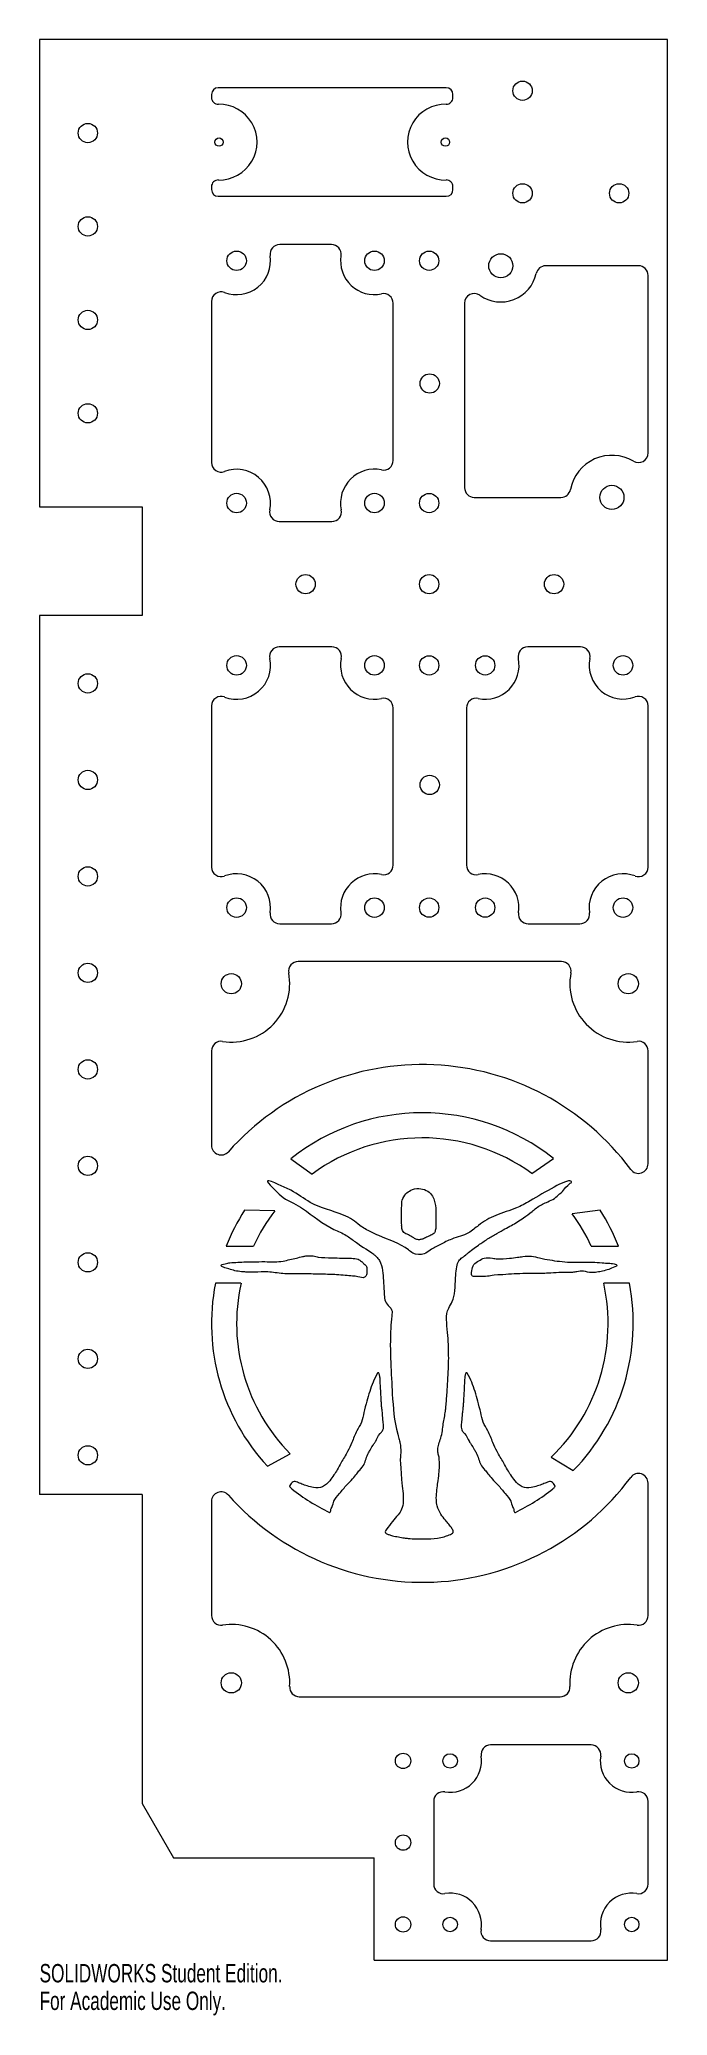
# Model space of a CAD drawing. Header units: inches. Extents: x -14.8 to -8.2, y -16.3 to 4.2.
import ezdxf

# ---------------------------------------------------------------- set-up
doc = ezdxf.new("R2010")
doc.units = ezdxf.units.IN
doc.header["$MEASUREMENT"] = 0
doc.styles.add('SLDTEXTSTYLE0', font='TXT', dxfattribs={"width": 0.7})

msp = doc.modelspace()

# ---------------------------------------------------------------- linework, layer by layer
at = {"color": 7, "linetype": 'Continuous', "lineweight": 15}
for p, q in [((-14.75, 4.175), (-14.75, -0.668)), ((-8.25, 4.175), (-14.75, 4.175)), ((-8.25, -15.73), (-8.25, 4.175)), ((-12.97, 3.605), (-12.97, 3.575)), ((-10.54, 3.675), (-12.9, 3.675)), ((-10.47, 3.575), (-10.47, 3.605)), ((-12.97, 2.65), (-12.97, 2.62)), ((-12.9, 2.55), (-10.54, 2.55)), ((-10.47, 2.62), (-10.47, 2.65)), ((-11.728, 2.05), (-12.264, 2.05)), ((-8.55, 1.83), (-9.511, 1.83)), ((-8.45, -0.11), (-8.45, 1.73)), ((-12.97, 1.461), (-12.97, -0.208)), ((-11.09, -0.188), (-11.09, 1.442)), ((-10.35, 1.443), (-10.35, -0.47)), ((-10.25, -0.57), (-9.352, -0.57)), ((-14.75, -0.668), (-13.688, -0.668)), ((-13.688, -0.668), (-13.688, -1.793)), ((-12.269, -0.82), (-11.724, -0.82)), ((-14.75, -1.793), (-14.75, -10.903)), ((-13.688, -1.793), (-14.75, -1.793)), ((-11.724, -2.12), (-12.269, -2.12)), ((-9.151, -2.12), (-9.696, -2.12)), ((-12.97, -2.732), (-12.97, -4.401)), ((-11.09, -4.382), (-11.09, -2.752)), ((-10.33, -2.752), (-10.33, -4.382)), ((-8.45, -4.401), (-8.45, -2.732)), ((-12.264, -4.99), (-11.728, -4.99)), ((-9.692, -4.99), (-9.156, -4.99)), ((-9.348, -5.38), (-12.072, -5.38)), ((-12.97, -6.307), (-12.97, -7.285)), ((-8.45, -7.476), (-8.45, -6.307)), ((-12.148, -7.424), (-11.929, -7.583)), ((-9.653, -7.578), (-9.43, -7.422)), ((-12.315, -7.964), (-12.628, -7.957)), ((-8.947, -7.957), (-9.236, -7.994)), ((-12.818, -8.33), (-12.535, -8.33)), ((-9.039, -8.33), (-8.757, -8.33)), ((-12.665, -8.715), (-12.93, -8.715)), ((-8.644, -8.715), (-8.91, -8.715)), ((-12.391, -10.611), (-12.155, -10.483)), ((-9.454, -10.517), (-9.225, -10.656)), ((-8.45, -12.159), (-8.45, -10.786)), ((-13.688, -10.903), (-14.75, -10.903)), ((-13.688, -10.903), (-13.688, -14.106)), ((-12.97, -10.976), (-12.97, -12.159)), ((-12.061, -13), (-9.359, -13)), ((-9.04, -13.5), (-10.08, -13.5)), ((-13.688, -14.106), (-13.363, -14.668)), ((-10.67, -14.084), (-10.67, -14.941)), ((-8.45, -14.941), (-8.45, -14.084)), ((-13.363, -14.668), (-11.287, -14.668)), ((-11.287, -15.73), (-11.287, -14.668)), ((-10.081, -15.53), (-9.039, -15.53)), ((-11.287, -15.73), (-8.25, -15.73))]:
    msp.add_line(p, q, dxfattribs=at)
for centre, radius in [((-9.75, 3.644), 0.1), ((-14.25, 3.206), 0.1), ((-12.892, 3.112), 0.043), ((-10.548, 3.112), 0.043), ((-9.75, 2.581), 0.1), ((-8.75, 2.581), 0.1), ((-14.25, 2.238), 0.1), ((-12.71, 1.882), 0.101), ((-11.283, 1.882), 0.101), ((-10.717, 1.882), 0.1), ((-9.975, 1.83), 0.125), ((-14.25, 1.269), 0.1), ((-10.711, 0.61), 0.1), ((-14.25, 0.301), 0.1), ((-12.71, -0.629), 0.101), ((-11.283, -0.629), 0.101), ((-10.717, -0.629), 0.1), ((-8.825, -0.57), 0.125), ((-11.996, -1.47), 0.1), ((-10.717, -1.47), 0.1), ((-9.424, -1.47), 0.1), ((-12.71, -2.311), 0.101), ((-11.283, -2.311), 0.101), ((-10.717, -2.311), 0.1), ((-10.137, -2.311), 0.1), ((-8.71, -2.311), 0.101), ((-14.25, -2.498), 0.1), ((-14.25, -3.498), 0.1), ((-10.711, -3.55), 0.1), ((-14.25, -4.498), 0.1), ((-12.71, -4.822), 0.101), ((-11.283, -4.822), 0.101), ((-10.717, -4.822), 0.1), ((-10.137, -4.822), 0.1), ((-8.71, -4.822), 0.101), ((-14.25, -5.498), 0.1), ((-12.765, -5.61), 0.105), ((-8.655, -5.61), 0.105), ((-14.25, -6.498), 0.1), ((-14.25, -7.498), 0.1), ((-14.25, -8.498), 0.1), ((-14.25, -9.498), 0.1), ((-14.25, -10.498), 0.1), ((-12.765, -12.856), 0.105), ((-8.655, -12.856), 0.105), ((-10.987, -13.665), 0.0795), ((-10.5, -13.665), 0.075), ((-8.62, -13.665), 0.075), ((-10.987, -14.512), 0.0795), ((-10.987, -15.36), 0.0795), ((-10.5, -15.36), 0.075), ((-8.62, -15.36), 0.075)]:
    msp.add_circle(centre, radius, dxfattribs=at)
for centre, radius, start, end in [((-12.9, 3.605), 0.07, 90, 180), ((-12.9, 3.575), 0.07, 180, 270.9876), ((-12.892, 3.112), 0.393, 269.0124, 90.9876), ((-10.548, 3.112), 0.393, 89.0075, 270.9925), ((-10.54, 3.575), 0.07, 269.0075, 360), ((-10.54, 3.605), 0.07, 0, 90), ((-12.9, 2.65), 0.07, 89.0124, 180), ((-10.54, 2.65), 0.07, 0, 90.9925), ((-12.9, 2.62), 0.07, 180, 270), ((-10.54, 2.62), 0.07, 270, 0), ((-12.264, 1.95), 0.1, 90, 188.6273), ((-11.728, 1.95), 0.1, 351.3727, 90), ((-12.71, 1.882), 0.351, 249.1743, 8.6273), ((-11.283, 1.882), 0.351, 171.3727, 281.9097), ((-9.975, 1.83), 0.375, 234.6235, 347.8468), ((-9.511, 1.73), 0.1, 90, 167.8468), ((-8.55, 1.73), 0.1, 0, 90), ((-12.87, 1.461), 0.1, 69.1743, 180), ((-11.19, 1.442), 0.1, 0, 101.9097), ((-10.25, 1.443), 0.1, 54.6235, 180), ((-11.19, -0.188), 0.1, 258.0903, 0), ((-8.825, -0.57), 0.436, 59.1346, 169.2483), ((-8.55, -0.11), 0.1, 239.1346, 0), ((-12.87, -0.208), 0.1, 180, 290.8257), ((-12.71, -0.629), 0.35, 348.344, 110.8257), ((-11.283, -0.629), 0.351, 78.0903, 191.656), ((-10.25, -0.47), 0.1, 180, 270), ((-9.352, -0.47), 0.1, 270, 349.2483), ((-12.269, -0.72), 0.1, 168.344, 270), ((-11.724, -0.72), 0.1, 270, 11.656), ((-12.71, -2.311), 0.351, 249.1743, 11.656), ((-12.269, -2.22), 0.1, 90, 191.656), ((-11.724, -2.22), 0.1, 348.344, 90), ((-11.283, -2.311), 0.351, 168.344, 281.9097), ((-10.137, -2.311), 0.351, 258.0903, 11.656), ((-9.696, -2.22), 0.1, 90, 191.656), ((-9.151, -2.22), 0.1, 348.344, 90), ((-8.71, -2.311), 0.35, 168.344, 290.8257), ((-12.87, -2.732), 0.1, 69.1743, 180), ((-11.19, -2.752), 0.1, 0, 101.9097), ((-10.23, -2.752), 0.1, 78.0903, 180), ((-8.55, -2.732), 0.1, 0, 110.8257), ((-12.87, -4.401), 0.1, 180, 290.8257), ((-12.71, -4.822), 0.351, 351.3727, 110.8257), ((-11.283, -4.822), 0.351, 78.0903, 188.6273), ((-11.19, -4.382), 0.1, 258.0903, 0), ((-10.23, -4.382), 0.1, 180, 281.9097), ((-10.137, -4.822), 0.35, 351.3727, 101.9097), ((-8.71, -4.822), 0.351, 69.1743, 188.6273), ((-8.55, -4.401), 0.1, 249.1743, 0), ((-12.264, -4.89), 0.1, 171.3727, 270), ((-11.728, -4.89), 0.1, 270, 8.6273), ((-9.692, -4.89), 0.1, 171.3727, 270), ((-9.156, -4.89), 0.1, 270, 8.6273), ((-12.765, -5.61), 0.605, 261.4281, 10.6505), ((-12.072, -5.48), 0.1, 90, 190.6505), ((-9.348, -5.48), 0.1, 349.3495, 90), ((-8.655, -5.61), 0.605, 169.3495, 278.5587), ((-12.87, -6.307), 0.1, 81.4281, 180), ((-8.55, -6.307), 0.1, 0, 98.5587), ((-10.787, -9.131), 2.683, 36.4899, 138.4564), ((-10.787, -9.131), 2.183, 51.5467, 128.5517), ((-12.87, -7.285), 0.1, 180, 318.4564), ((-10.787, -9.131), 1.923, 53.8455, 126.4133), ((-8.55, -7.476), 0.1, 216.4899, 0), ((-10.787, -9.131), 2.183, 147.4761, 158.4617), ((-10.787, -9.131), 1.923, 142.6275, 155.3723), ((-10.787, -9.131), 2.183, 21.5383, 32.5239), ((-10.787, -9.131), 1.923, 24.6277, 36.2503), ((-10.787, -9.131), 2.183, 169.0147, 222.7027), ((-10.787, -9.131), 1.923, 167.5081, 224.6652), ((-10.787, -9.131), 1.923, 313.8841, 12.4919), ((-10.787, -9.131), 2.183, 315.6922, 10.9853), ((-10.787, -9.131), 2.683, 221.5436, 323.5101), ((-12.068, -10.754), 0.115, 216.9506, 231.7227), ((-10.787, -9.131), 2.183, 231.7227, 243.8376), ((-10.787, -9.131), 2.183, 296.1624, 308.2773), ((-9.506, -10.754), 0.115, 308.2773, 323.0494), ((-8.55, -10.786), 0.1, 0, 143.5101), ((-12.87, -10.976), 0.1, 41.5436, 180), ((-12.87, -12.159), 0.1, 180, 278.5719), ((-12.765, -12.856), 0.605, 356.4228, 98.5719), ((-8.655, -12.856), 0.605, 81.4413, 183.5772), ((-8.55, -12.159), 0.1, 261.4413, 0), ((-12.061, -12.9), 0.1, 176.4228, 270), ((-9.359, -12.9), 0.1, 270, 3.5772), ((-10.08, -13.6), 0.1, 90, 188.7974), ((-9.04, -13.6), 0.1, 351.2026, 90), ((-10.5, -13.665), 0.325, 260.5199, 8.7974), ((-8.62, -13.665), 0.325, 171.2026, 279.4801), ((-10.57, -14.084), 0.1, 80.5199, 180), ((-8.55, -14.084), 0.1, 360, 99.4801), ((-10.57, -14.941), 0.1, 180, 279.4801), ((-8.55, -14.941), 0.1, 260.5199, 0), ((-10.5, -15.36), 0.325, 350.5199, 99.4801), ((-8.62, -15.36), 0.325, 80.5199, 189.4801), ((-10.081, -15.43), 0.1, 170.5199, 270), ((-9.039, -15.43), 0.1, 270, 9.4801)]:
    msp.add_arc(centre, radius, start, end, dxfattribs=at)
for points, knots in [([(-9.25, -7.655), (-9.298, -7.635), (-9.608, -7.827), (-9.826, -7.948), (-10.026, -8), (-10.188, -8.094), (-10.318, -8.214), (-10.469, -8.243), (-10.597, -8.312), (-10.694, -8.36), (-10.776, -8.425), (-10.873, -8.419), (-11.002, -8.305), (-11.163, -8.256), (-11.334, -8.178), (-11.427, -8.127), (-11.51, -8.05), (-11.683, -7.97), (-11.92, -7.917), (-12.112, -7.76), (-12.254, -7.704), (-12.324, -7.671), (-12.4, -7.641), (-12.393, -7.666), (-12.361, -7.699)], [0, 0, 0, 0, 0.124632, 0.170135, 0.234908, 0.292996, 0.329388, 0.382352, 0.419198, 0.452996, 0.474231, 0.506942, 0.523712, 0.620056, 0.645357, 0.683507, 0.710086, 0.740438, 0.844546, 0.911422, 0.949931, 0.968871, 0.984953, 1, 1, 1, 1]), ([(-12.361, -7.699), (-12.323, -7.739), (-12.241, -7.832), (-12.115, -7.885), (-11.946, -7.989), (-11.783, -8.135), (-11.607, -8.195), (-11.539, -8.244), (-11.506, -8.266), (-11.357, -8.375), (-11.343, -8.369), (-11.26, -8.44), (-11.218, -8.492), (-11.197, -8.582), (-11.19, -8.69), (-11.182, -8.805), (-11.18, -8.923), (-11.094, -8.981), (-11.107, -9.078), (-11.122, -9.248), (-11.117, -9.526), (-11.095, -9.928), (-11.079, -10.152), (-11.023, -10.351), (-11.015, -10.382), (-11.007, -10.465), (-11.023, -10.526), (-11.009, -10.681), (-10.987, -10.895)], [0, 0, 0, 0, 0.023303, 0.033772, 0.045583, 0.088422, 0.104095, 0.106863, 0.115077, 0.122568, 0.174278, 0.182086, 0.194178, 0.218129, 0.24101, 0.265962, 0.296163, 0.312342, 0.32645, 0.354964, 0.433248, 0.504608, 0.61185, 0.626305, 0.64916, 0.699367, 0.736686, 1, 1, 1, 1]), ([(-10.995, -7.853), (-11, -7.873), (-11.002, -7.916), (-11.001, -7.972), (-11.002, -8.02), (-11.002, -8.062), (-11.001, -8.104), (-11.002, -8.149), (-10.981, -8.194), (-10.93, -8.212), (-10.889, -8.236), (-10.855, -8.26), (-10.819, -8.266), (-10.781, -8.257), (-10.742, -8.238), (-10.702, -8.218), (-10.665, -8.201), (-10.653, -8.17), (-10.648, -8.15), (-10.648, -8.11), (-10.648, -8.06), (-10.648, -8.004), (-10.648, -7.936), (-10.654, -7.869), (-10.689, -7.792), (-10.747, -7.746), (-10.826, -7.727), (-10.903, -7.743), (-10.963, -7.789), (-10.988, -7.829), (-10.995, -7.853)], [0, 0, 0, 0, 0.041823, 0.086217, 0.115813, 0.138965, 0.173525, 0.200162, 0.230996, 0.267064, 0.304713, 0.329022, 0.353411, 0.375803, 0.406942, 0.441327, 0.470765, 0.482248, 0.509383, 0.511706, 0.56468, 0.611259, 0.626294, 0.703808, 0.74633, 0.795356, 0.848762, 0.907099, 0.949683, 1, 1, 1, 1]), ([(-10.629, -10.796), (-10.617, -10.705), (-10.608, -10.638), (-10.61, -10.562), (-10.615, -10.507), (-10.628, -10.469), (-10.63, -10.429), (-10.618, -10.378), (-10.593, -10.317), (-10.579, -10.245), (-10.57, -10.151), (-10.55, -10.069), (-10.54, -9.959), (-10.532, -9.863), (-10.518, -9.639), (-10.512, -9.476), (-10.522, -9.223), (-10.553, -9.012), (-10.448, -8.878), (-10.45, -8.679), (-10.425, -8.469), (-10.372, -8.45), (-10.289, -8.378), (-10.219, -8.329), (-10.115, -8.255), (-10.02, -8.202), (-9.928, -8.149), (-9.854, -8.11), (-9.747, -8.046), (-9.648, -7.969), (-9.581, -7.912), (-9.503, -7.876), (-9.423, -7.843), (-9.373, -7.792), (-9.325, -7.758), (-9.296, -7.704), (-9.232, -7.663), (-9.25, -7.655)], [0, 0, 0, 0, 0.044466, 0.066109, 0.076268, 0.087404, 0.095699, 0.110147, 0.127925, 0.148348, 0.167381, 0.202672, 0.215243, 0.254103, 0.289424, 0.355435, 0.418343, 0.485161, 0.506407, 0.561451, 0.601654, 0.642291, 0.646779, 0.686934, 0.715822, 0.743687, 0.767692, 0.791392, 0.830639, 0.85944, 0.891161, 0.903873, 0.918441, 0.938556, 0.968071, 0.993725, 1, 1, 1, 1]), ([(-11.361, -8.583), (-11.361, -8.569), (-11.359, -8.54), (-11.392, -8.513), (-11.418, -8.486), (-11.46, -8.458), (-11.531, -8.455), (-11.621, -8.455), (-11.735, -8.448), (-11.837, -8.452), (-11.924, -8.428), (-11.98, -8.429), (-12.038, -8.439), (-12.092, -8.456), (-12.16, -8.469), (-12.234, -8.488), (-12.321, -8.495), (-12.425, -8.489), (-12.524, -8.493), (-12.618, -8.492), (-12.696, -8.498), (-12.773, -8.499), (-12.821, -8.51), (-12.889, -8.526), (-12.834, -8.558), (-12.79, -8.564), (-12.726, -8.588), (-12.667, -8.594), (-12.6, -8.6), (-12.509, -8.601), (-12.407, -8.592), (-12.309, -8.606), (-12.206, -8.618), (-12.074, -8.619), (-11.913, -8.618), (-11.78, -8.622), (-11.669, -8.626), (-11.59, -8.633), (-11.516, -8.641), (-11.451, -8.643), (-11.391, -8.67), (-11.36, -8.624), (-11.361, -8.599), (-11.361, -8.583)], [0, 0, 0, 0, 0.013403, 0.025528, 0.037023, 0.049538, 0.07199, 0.102054, 0.13616, 0.180182, 0.196918, 0.221297, 0.232101, 0.253104, 0.275086, 0.297672, 0.324969, 0.357444, 0.396139, 0.419083, 0.445394, 0.471456, 0.487509, 0.502039, 0.511489, 0.530429, 0.550914, 0.572921, 0.587228, 0.614936, 0.658913, 0.683072, 0.708515, 0.757609, 0.807081, 0.861376, 0.883788, 0.912004, 0.936471, 0.953914, 0.976012, 0.986055, 1, 1, 1, 1]), ([(-10.274, -8.583), (-10.281, -8.62), (-10.28, -8.647), (-10.217, -8.646), (-10.166, -8.647), (-10.072, -8.639), (-10.069, -8.631), (-9.89, -8.623), (-9.744, -8.61), (-9.586, -8.616), (-9.472, -8.61), (-9.386, -8.604), (-9.302, -8.602), (-9.238, -8.606), (-9.18, -8.593), (-9.114, -8.586), (-9.046, -8.61), (-8.979, -8.6), (-8.92, -8.589), (-8.854, -8.571), (-8.813, -8.553), (-8.755, -8.529), (-8.815, -8.506), (-8.86, -8.51), (-8.972, -8.495), (-9.102, -8.495), (-9.25, -8.498), (-9.364, -8.489), (-9.47, -8.473), (-9.567, -8.456), (-9.658, -8.429), (-9.736, -8.436), (-9.811, -8.448), (-9.899, -8.458), (-9.987, -8.466), (-10.073, -8.454), (-10.143, -8.442), (-10.203, -8.484), (-10.26, -8.515), (-10.271, -8.564), (-10.274, -8.583)], [0, 0, 0, 0, 0.035571, 0.06499, 0.093483, 0.140067, 0.203802, 0.218253, 0.284583, 0.331055, 0.350476, 0.381457, 0.403478, 0.421587, 0.434463, 0.453558, 0.477139, 0.493244, 0.509487, 0.52848, 0.548097, 0.555639, 0.566263, 0.581566, 0.600959, 0.657474, 0.693586, 0.724898, 0.753818, 0.783743, 0.808437, 0.832857, 0.848531, 0.872795, 0.907949, 0.92223, 0.94669, 0.963666, 0.981586, 1, 1, 1, 1]), ([(-11.733, -11.056), (-11.733, -11.055), (-11.707, -11.006), (-11.718, -10.982), (-11.637, -10.885), (-11.578, -10.812), (-11.512, -10.747), (-11.47, -10.693), (-11.431, -10.644), (-11.388, -10.598), (-11.37, -10.532), (-11.349, -10.479), (-11.276, -10.352), (-11.285, -10.384), (-11.238, -10.282), (-11.201, -10.249), (-11.185, -10.209), (-11.191, -10.161), (-11.198, -10.11), (-11.199, -10.061), (-11.207, -10.017), (-11.21, -9.971), (-11.213, -9.924), (-11.217, -9.862), (-11.22, -9.795), (-11.224, -9.742), (-11.226, -9.687), (-11.226, -9.686), (-11.231, -9.664), (-11.236, -9.653), (-11.236, -9.642), (-11.249, -9.64), (-11.27, -9.677), (-11.313, -9.769), (-11.355, -9.91), (-11.392, -10.048), (-11.412, -10.156), (-11.473, -10.252), (-11.512, -10.357), (-11.563, -10.469), (-11.622, -10.559), (-11.664, -10.643), (-11.704, -10.705), (-11.749, -10.768), (-11.814, -10.834), (-11.907, -10.837), (-11.976, -10.817), (-12.033, -10.797), (-12.077, -10.778), (-12.132, -10.759), (-12.152, -10.809), (-12.166, -10.815), (-12.16, -10.823)], [0.0044987, 0.0044987, 0.0044987, 0.0044987, 0.0059307, 0.012973, 0.0197267, 0.0281683, 0.0343865, 0.0391973, 0.0426398, 0.0478592, 0.0522077, 0.0569686, 0.0600802, 0.0833243, 0.1001151, 0.1075041, 0.1119911, 0.1236036, 0.1344782, 0.1416335, 0.1513936, 0.1598461, 0.1678103, 0.177986, 0.1950389, 0.205732, 0.2087915, 0.2256344, 0.2329453, 0.2376051, 0.24177, 0.2463603, 0.2492744, 0.2951184, 0.3850029, 0.4383197, 0.4836775, 0.5275434, 0.5864888, 0.6306778, 0.6893316, 0.727203, 0.7540921, 0.7864857, 0.829345, 0.8697697, 0.8997703, 0.925441, 0.9475568, 0.9665669, 0.9896248, 0.9968877, 0.9968877, 0.9968877, 0.9968877]), ([(-9.414, -10.823), (-9.408, -10.815), (-9.422, -10.809), (-9.443, -10.759), (-9.497, -10.778), (-9.541, -10.797), (-9.598, -10.817), (-9.668, -10.837), (-9.76, -10.834), (-9.825, -10.768), (-9.87, -10.705), (-9.91, -10.643), (-9.953, -10.559), (-10.011, -10.469), (-10.062, -10.357), (-10.102, -10.252), (-10.163, -10.156), (-10.183, -10.048), (-10.22, -9.91), (-10.261, -9.769), (-10.304, -9.677), (-10.326, -9.64), (-10.338, -9.642), (-10.339, -9.653), (-10.344, -9.664), (-10.348, -9.686), (-10.348, -9.687), (-10.351, -9.742), (-10.355, -9.795), (-10.357, -9.862), (-10.361, -9.924), (-10.364, -9.971), (-10.367, -10.017), (-10.375, -10.061), (-10.377, -10.11), (-10.384, -10.161), (-10.389, -10.209), (-10.374, -10.249), (-10.337, -10.282), (-10.289, -10.384), (-10.298, -10.352), (-10.225, -10.479), (-10.204, -10.532), (-10.186, -10.598), (-10.144, -10.644), (-10.104, -10.693), (-10.062, -10.747), (-9.997, -10.812), (-9.938, -10.885), (-9.856, -10.982), (-9.868, -11.006), (-9.841, -11.055), (-9.841, -11.056)], [0.0044987, 0.0044987, 0.0044987, 0.0044987, 0.0117617, 0.0348196, 0.0538297, 0.0759454, 0.1016161, 0.1316168, 0.1720415, 0.2149008, 0.2472943, 0.2741834, 0.3120548, 0.3707087, 0.4148977, 0.4738431, 0.517709, 0.5630667, 0.6163836, 0.706268, 0.7521121, 0.7550262, 0.7596165, 0.7637814, 0.7684411, 0.7757521, 0.7925949, 0.7956545, 0.8063476, 0.8234005, 0.8335761, 0.8415404, 0.8499928, 0.8597529, 0.8669083, 0.8777829, 0.8893953, 0.8938824, 0.9012713, 0.9180622, 0.9413062, 0.9444179, 0.9491788, 0.9535273, 0.9587466, 0.9621891, 0.9669999, 0.9732182, 0.9816597, 0.9884135, 0.9954558, 0.9968877, 0.9968877, 0.9968877, 0.9968877]), ([(-10.987, -10.895), (-10.984, -10.948), (-10.978, -11.033), (-11.043, -11.121), (-11.103, -11.188), (-11.14, -11.245), (-11.178, -11.29), (-11.159, -11.312), (-11.131, -11.32), (-11.09, -11.335), (-11.035, -11.343), (-10.981, -11.354), (-10.892, -11.364), (-10.777, -11.366), (-10.654, -11.363), (-10.565, -11.344), (-10.515, -11.325), (-10.458, -11.305), (-10.481, -11.25), (-10.512, -11.214), (-10.553, -11.163), (-10.601, -11.106), (-10.635, -11.033), (-10.648, -10.926), (-10.635, -10.848), (-10.629, -10.796)], [0, 0, 0, 0, 0.093549, 0.132998, 0.185989, 0.246074, 0.26146, 0.271959, 0.288841, 0.312272, 0.34795, 0.38404, 0.407868, 0.501957, 0.581585, 0.622418, 0.654197, 0.682387, 0.703113, 0.739536, 0.769684, 0.814664, 0.868852, 0.905556, 1, 1, 1, 1]), ([(-11.75, -11.09), (-11.743, -11.094), (-11.736, -11.074), (-11.733, -11.058), (-11.733, -11.056)], [0, 0, 0, 0, 0.591738, 1, 1, 1, 1]), ([(-9.841, -11.056), (-9.842, -11.058), (-9.839, -11.074), (-9.832, -11.094), (-9.825, -11.09)], [0, 0, 0, 0, 0.408262, 1, 1, 1, 1])]:
    msp.add_open_spline(points, degree=3, knots=knots, dxfattribs=at)

# ---------------------------------------------------------------- texts
at = {"color": 7, "linetype": 'Continuous', "char_height": 0.1903, "attachment_point": 1, "style": 'SLDTEXTSTYLE0'}
for s, insert in [('SOLIDWORKS Student Edition.', (-14.75, -15.77)), ('For Academic Use Only.', (-14.75, -16.056))]:
    msp.add_mtext(s, dxfattribs=dict(at, insert=insert))

doc.saveas('drawing.dxf')
